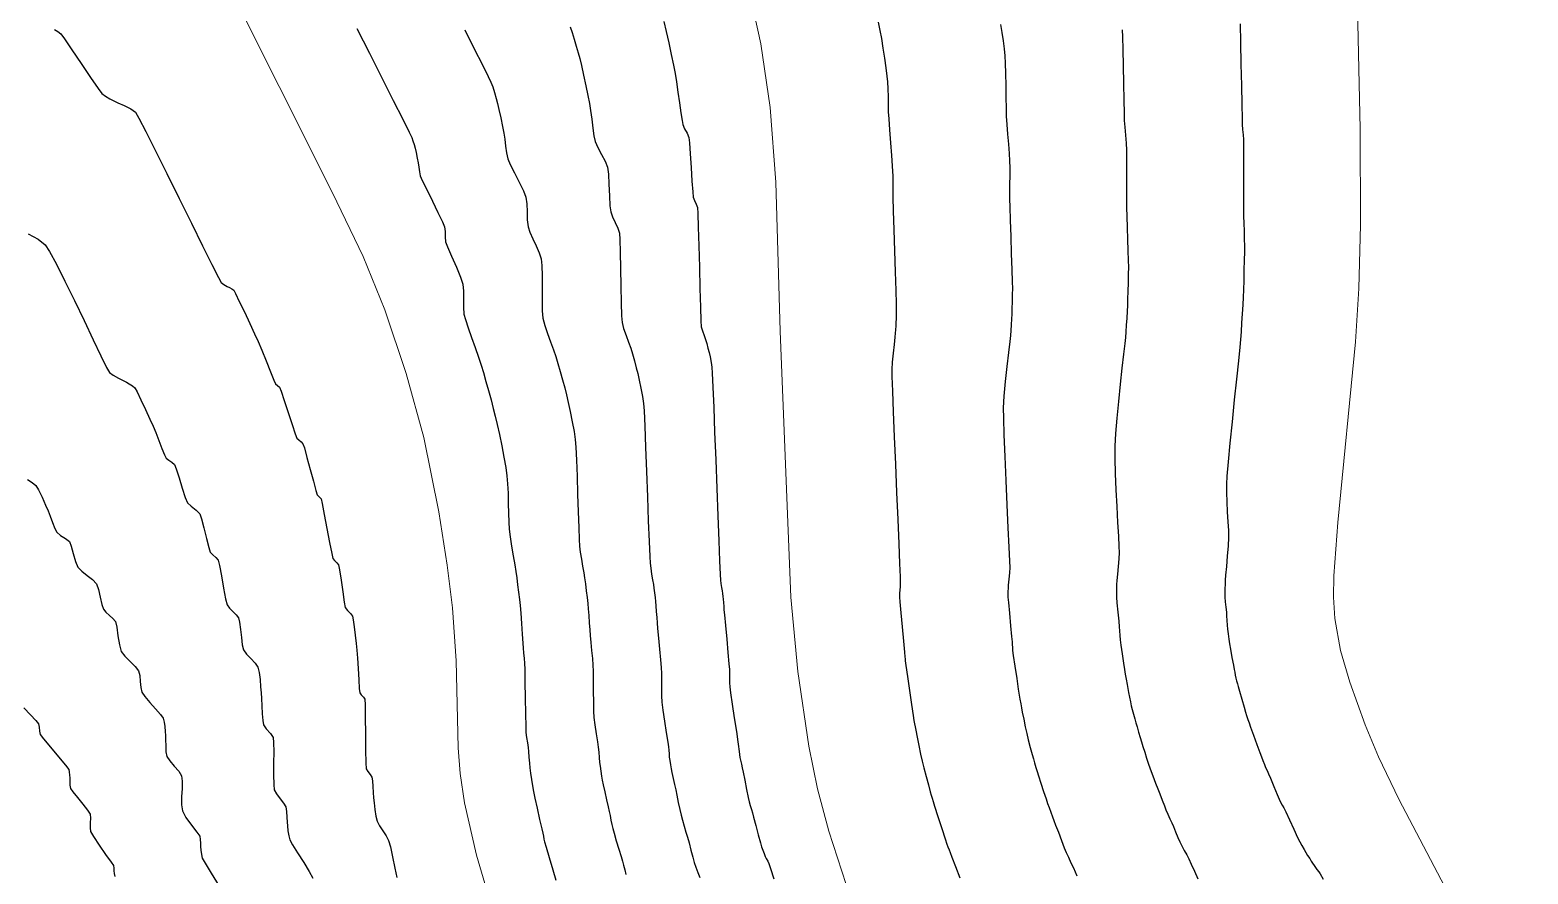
# Model space of a CAD drawing. Extents: x 27 to 849, y 0 to 853.
# Drawn here: x 368.1 to 456, y 181.9 to 231.5 of the extents above; entities that cross this region are included whole.
import ezdxf

# ---------------------------------------------------------------- set-up
doc = ezdxf.new("R2010")
doc.units = 0
doc.header["$LTSCALE"] = 2
doc.layers.add('Curva 1 m', color=5, linetype='Continuous')
doc.layers.add('Curva Mestra', color=1, linetype='Continuous')

msp = doc.modelspace()

# ---------------------------------------------------------------- linework, layer by layer
at = {"layer": 'Curva 1 m', "linetype": 'Continuous', "lineweight": -3}
for points, elevation in [([(369.494, 231.532), (369.705, 231.401), (369.876, 231.271), (370.087, 230.977), (370.522, 230.338), (371.069, 229.525), (371.619, 228.71), (372.061, 228.065), (372.284, 227.763), (372.493, 227.612), (372.754, 227.465), (372.986, 227.339), (373.229, 227.225), (373.597, 227.059), (373.977, 226.864), (374.256, 226.663), (374.456, 226.322), (374.867, 225.533), (375.434, 224.408), (376.105, 223.061), (376.825, 221.605), (377.541, 220.154), (378.198, 218.82), (378.742, 217.719), (379.121, 216.961), (379.279, 216.663), (379.44, 216.549), (379.645, 216.442), (379.778, 216.375), (379.908, 216.298), (380.026, 216.211), (380.127, 216.016), (380.352, 215.556), (380.648, 214.938), (380.965, 214.269), (381.25, 213.658), (381.454, 213.211), (381.667, 212.704), (381.926, 212.063), (382.18, 211.426), (382.379, 210.929), (382.474, 210.711), (382.597, 210.619), (382.719, 210.526), (382.804, 210.291), (382.985, 209.745), (383.215, 209.043), (383.447, 208.337), (383.634, 207.78), (383.73, 207.526), (383.839, 207.419), (383.983, 207.31), (384.09, 207.203), (384.171, 206.949), (384.325, 206.395), (384.513, 205.691), (384.7, 204.991), (384.847, 204.444), (384.919, 204.203), (385.037, 204.082), (385.153, 203.961), (385.214, 203.684), (385.337, 203.046), (385.492, 202.227), (385.648, 201.404), (385.776, 200.756), (385.845, 200.461), (385.946, 200.336), (386.083, 200.204), (386.182, 200.079), (386.238, 199.788), (386.324, 199.192), (386.423, 198.492), (386.513, 197.887), (386.575, 197.579), (386.7, 197.412), (386.871, 197.234), (386.995, 197.067), (387.042, 196.851), (387.098, 196.45), (387.156, 195.957), (387.209, 195.465), (387.249, 195.067), (387.284, 194.613), (387.323, 193.989), (387.362, 193.342), (387.398, 192.819), (387.428, 192.567), (387.513, 192.444), (387.633, 192.313), (387.715, 192.19), (387.732, 191.858), (387.744, 191.114), (387.754, 190.161), (387.764, 189.206), (387.778, 188.452), (387.797, 188.107), (387.895, 187.944), (388.036, 187.769), (388.136, 187.607), (388.169, 187.402), (388.192, 187.072), (388.212, 186.709), (388.236, 186.409), (388.267, 186.103), (388.31, 185.718), (388.367, 185.331), (388.443, 185.023), (388.579, 184.756), (388.775, 184.46), (388.974, 184.164), (389.118, 183.898), (389.219, 183.534), (389.351, 182.937), (389.488, 182.277), (389.604, 181.723)], 29), ([(387.26, 231.59), (387.99, 230.141), (388.719, 228.695), (389.389, 227.366), (389.944, 226.264), (390.326, 225.501), (390.479, 225.19), (390.546, 224.994), (390.613, 224.766), (390.667, 224.565), (390.728, 224.307), (390.802, 223.968), (390.858, 223.69), (390.89, 223.45), (390.924, 223.175), (390.971, 222.94), (391.093, 222.667), (391.354, 222.127), (391.684, 221.452), (392.015, 220.774), (392.276, 220.226), (392.398, 219.94), (392.429, 219.664), (392.435, 219.342), (392.462, 219.065), (392.579, 218.762), (392.817, 218.217), (393.097, 217.574), (393.345, 216.976), (393.482, 216.565), (393.519, 216.166), (393.514, 215.692), (393.506, 215.217), (393.535, 214.815), (393.622, 214.49), (393.78, 214.011), (393.98, 213.442), (394.194, 212.844), (394.393, 212.281), (394.546, 211.815), (394.679, 211.374), (394.827, 210.864), (394.98, 210.32), (395.129, 209.775), (395.264, 209.262), (395.375, 208.815), (395.486, 208.333), (395.618, 207.732), (395.756, 207.072), (395.887, 206.41), (395.995, 205.805), (396.067, 205.315), (396.106, 204.844), (396.128, 204.287), (396.141, 203.694), (396.152, 203.114), (396.167, 202.597), (396.192, 202.19), (396.251, 201.724), (396.337, 201.174), (396.433, 200.607), (396.521, 200.09), (396.585, 199.69), (396.635, 199.329), (396.692, 198.91), (396.749, 198.472), (396.8, 198.052), (396.839, 197.69), (396.876, 197.247), (396.92, 196.646), (396.962, 196.017), (396.997, 195.488), (397.018, 195.19), (397.045, 194.911), (397.076, 194.594), (397.099, 194.315), (397.108, 193.948), (397.121, 193.205), (397.137, 192.274), (397.154, 191.342), (397.169, 190.599), (397.181, 190.232), (397.217, 189.953), (397.269, 189.635), (397.31, 189.357), (397.331, 189.115), (397.356, 188.789), (397.382, 188.447), (397.409, 188.159), (397.447, 187.86), (397.501, 187.484), (397.56, 187.1), (397.616, 186.773), (397.697, 186.39), (397.833, 185.789), (397.983, 185.134), (398.109, 184.589), (398.171, 184.318), (398.203, 184.159), (398.238, 183.977), (398.273, 183.818), (398.361, 183.514), (398.544, 182.898), (398.758, 182.178), (398.942, 181.562)], 31), ([(393.585, 231.507), (394.148, 230.397), (394.627, 229.449), (394.971, 228.763), (395.125, 228.44), (395.226, 228.156), (395.329, 227.82), (395.425, 227.482), (395.502, 227.19), (395.589, 226.83), (395.699, 226.338), (395.806, 225.834), (395.884, 225.44), (395.934, 225.092), (395.98, 224.684), (396.035, 224.28), (396.109, 223.94), (396.254, 223.602), (396.503, 223.111), (396.786, 222.564), (397.035, 222.058), (397.18, 221.69), (397.235, 221.292), (397.249, 220.817), (397.26, 220.341), (397.308, 219.94), (397.417, 219.622), (397.591, 219.235), (397.786, 218.82), (397.961, 218.416), (398.073, 218.065), (398.111, 217.668), (398.125, 217.064), (398.126, 216.351), (398.127, 215.631), (398.14, 215.002), (398.179, 214.565), (398.283, 214.151), (398.441, 213.678), (398.623, 213.186), (398.799, 212.718), (398.937, 212.315), (399.058, 211.911), (399.193, 211.44), (399.331, 210.947), (399.457, 210.474), (399.559, 210.065), (399.66, 209.627), (399.779, 209.083), (399.9, 208.495), (400.006, 207.926), (400.078, 207.44), (400.11, 206.989), (400.145, 206.236), (400.18, 205.285), (400.215, 204.239), (400.249, 203.202), (400.279, 202.279), (400.306, 201.574), (400.327, 201.19), (400.372, 200.84), (400.436, 200.428), (400.508, 200.002), (400.574, 199.615), (400.622, 199.315), (400.67, 198.969), (400.724, 198.566), (400.774, 198.162), (400.813, 197.815), (400.839, 197.511), (400.866, 197.116), (400.895, 196.686), (400.922, 196.276), (400.947, 195.94), (400.985, 195.535), (401.032, 195.065), (401.077, 194.595), (401.108, 194.19), (401.119, 193.833), (401.127, 193.292), (401.134, 192.659), (401.142, 192.026), (401.154, 191.485), (401.17, 191.127), (401.223, 190.69), (401.303, 190.166), (401.381, 189.686), (401.427, 189.377), (401.453, 189.091), (401.477, 188.765), (401.502, 188.479), (401.531, 188.255), (401.571, 187.973), (401.615, 187.685), (401.657, 187.44), (401.715, 187.168), (401.809, 186.75), (401.917, 186.282), (402.013, 185.866), (402.073, 185.599), (402.12, 185.367), (402.172, 185.098), (402.226, 184.829), (402.278, 184.599), (402.355, 184.323), (402.485, 183.885), (402.633, 183.393), (402.765, 182.954), (402.847, 182.678), (402.909, 182.447), (402.977, 182.177), (403.048, 181.908)], 32), ([(399.772, 231.69), (399.892, 231.358), (400.017, 230.967), (400.137, 230.554), (400.247, 230.157), (400.338, 229.815), (400.437, 229.405), (400.564, 228.844), (400.699, 228.226), (400.821, 227.643), (400.91, 227.19), (400.975, 226.767), (401.04, 226.261), (401.105, 225.741), (401.174, 225.277), (401.248, 224.94), (401.398, 224.588), (401.611, 224.191), (401.822, 223.793), (401.962, 223.44), (402.017, 223.039), (402.054, 222.434), (402.083, 221.767), (402.113, 221.18), (402.153, 220.815), (402.257, 220.522), (402.411, 220.19), (402.564, 219.858), (402.663, 219.565), (402.692, 219.187), (402.714, 218.444), (402.734, 217.482), (402.752, 216.445), (402.772, 215.475), (402.794, 214.717), (402.823, 214.315), (402.916, 213.963), (403.057, 213.56), (403.208, 213.159), (403.328, 212.815), (403.431, 212.47), (403.545, 212.067), (403.655, 211.664), (403.742, 211.315), (403.829, 210.938), (403.93, 210.465), (404.024, 209.98), (404.089, 209.565), (404.115, 209.13), (404.154, 208.231), (404.203, 207), (404.257, 205.572), (404.312, 204.082), (404.364, 202.665), (404.409, 201.454), (404.443, 200.584), (404.463, 200.19), (404.502, 199.891), (404.559, 199.539), (404.617, 199.2), (404.659, 198.94), (404.691, 198.709), (404.727, 198.44), (404.761, 198.171), (404.787, 197.94), (404.808, 197.679), (404.831, 197.339), (404.854, 196.988), (404.876, 196.69), (404.909, 196.341), (404.964, 195.778), (405.027, 195.128), (405.084, 194.514), (405.118, 194.065), (405.129, 193.696), (405.132, 193.268), (405.134, 192.819), (405.14, 192.391), (405.159, 192.023), (405.215, 191.558), (405.309, 190.911), (405.414, 190.235), (405.502, 189.68), (405.545, 189.398), (405.562, 189.208), (405.578, 188.99), (405.595, 188.799), (405.622, 188.59), (405.66, 188.332), (405.698, 188.107), (405.746, 187.884), (405.823, 187.547), (405.907, 187.183), (405.976, 186.879), (406.041, 186.555), (406.123, 186.135), (406.208, 185.713), (406.282, 185.379), (406.365, 185.082), (406.468, 184.738), (406.574, 184.395), (406.662, 184.099), (406.752, 183.762), (406.863, 183.333), (406.974, 182.911), (407.064, 182.599), (407.156, 182.332), (407.271, 182.02), (407.387, 181.72)], 33), ([(405.28, 232.002), (405.416, 231.41), (405.565, 230.735), (405.712, 230.051), (405.841, 229.428), (405.936, 228.94), (406.016, 228.456), (406.104, 227.856), (406.192, 227.22), (406.274, 226.634), (406.341, 226.18), (406.387, 225.94), (406.495, 225.699), (406.641, 225.431), (406.744, 225.19), (406.779, 224.87), (406.826, 224.227), (406.877, 223.426), (406.927, 222.627), (406.97, 221.995), (406.999, 221.69), (407.075, 221.489), (407.181, 221.265), (407.254, 221.065), (407.272, 220.723), (407.298, 219.927), (407.328, 218.828), (407.36, 217.577), (407.393, 216.324), (407.423, 215.221), (407.448, 214.418), (407.466, 214.065), (407.535, 213.823), (407.635, 213.552), (407.719, 213.315), (407.789, 213.077), (407.865, 212.805), (407.926, 212.565), (407.986, 212.301), (408.053, 211.977), (408.099, 211.69), (408.117, 211.35), (408.152, 210.528), (408.2, 209.333), (408.257, 207.872), (408.321, 206.251), (408.385, 204.578), (408.448, 202.961), (408.505, 201.506), (408.551, 200.321), (408.584, 199.513), (408.598, 199.19), (408.627, 198.983), (408.666, 198.749), (408.697, 198.565), (408.719, 198.406), (408.742, 198.224), (408.76, 198.065), (408.775, 197.88), (408.79, 197.646), (408.805, 197.44), (408.832, 197.142), (408.891, 196.519), (408.966, 195.729), (409.04, 194.931), (409.099, 194.282), (409.127, 193.94), (409.134, 193.704), (409.135, 193.429), (409.137, 193.155), (409.148, 192.919), (409.193, 192.571), (409.29, 191.907), (409.411, 191.095), (409.531, 190.298), (409.624, 189.684), (409.663, 189.419), (409.675, 189.269), (409.688, 189.12), (409.71, 188.954), (409.739, 188.773), (409.775, 188.61), (409.83, 188.371), (409.878, 188.159), (409.93, 187.905), (410.025, 187.434), (410.135, 186.891), (410.232, 186.418), (410.287, 186.159), (410.345, 185.955), (410.416, 185.723), (410.477, 185.519), (410.547, 185.26), (410.672, 184.784), (410.817, 184.239), (410.943, 183.768), (411.013, 183.519), (411.077, 183.335), (411.156, 183.127), (411.222, 182.966), (411.289, 182.83), (411.37, 182.677), (411.436, 182.54), (411.535, 182.245), (411.731, 181.64)], 34), ([(417.858, 231.957), (417.962, 231.461), (418.043, 230.995), (418.134, 230.434), (418.227, 229.839), (418.31, 229.271), (418.375, 228.791), (418.412, 228.461), (418.432, 228.052), (418.439, 227.576), (418.442, 227.099), (418.452, 226.69), (418.478, 226.288), (418.526, 225.64), (418.584, 224.875), (418.641, 224.126), (418.686, 223.52), (418.707, 223.19), (418.712, 222.93), (418.711, 222.628), (418.709, 222.325), (418.71, 222.065), (418.72, 221.686), (418.745, 220.873), (418.779, 219.771), (418.818, 218.527), (418.856, 217.289), (418.89, 216.201), (418.913, 215.411), (418.922, 215.065), (418.919, 214.819), (418.911, 214.539), (418.903, 214.315), (418.892, 214.116), (418.878, 213.889), (418.864, 213.69), (418.839, 213.46), (418.79, 213.033), (418.733, 212.51), (418.683, 211.988), (418.657, 211.565), (418.665, 211.15), (418.694, 210.282), (418.741, 209.064), (418.8, 207.6), (418.867, 205.991), (418.936, 204.341), (419.003, 202.752), (419.063, 201.327), (419.112, 200.169), (419.145, 199.381), (419.156, 199.065), (419.142, 198.84), (419.12, 198.587), (419.107, 198.44), (419.104, 198.315), (419.104, 198.19), (419.129, 197.917), (419.188, 197.271), (419.265, 196.44), (419.342, 195.608), (419.402, 194.963), (419.427, 194.69), (419.434, 194.565), (419.443, 194.44), (419.482, 194.17), (419.575, 193.533), (419.696, 192.709), (419.818, 191.881), (419.915, 191.23), (419.958, 190.94), (419.99, 190.752), (420.025, 190.565), (420.062, 190.369), (420.141, 189.97), (420.241, 189.469), (420.345, 188.966), (420.434, 188.565), (420.535, 188.163), (420.668, 187.661), (420.805, 187.16), (420.915, 186.761), (420.969, 186.565), (421.022, 186.377), (421.077, 186.19), (421.169, 185.905), (421.365, 185.306), (421.596, 184.599), (421.795, 183.992), (421.895, 183.69), (421.952, 183.53), (422.019, 183.349), (422.078, 183.19), (422.182, 182.918), (422.392, 182.369), (422.647, 181.707)], 36), ([(425.033, 231.827), (425.112, 231.356), (425.189, 230.862), (425.254, 230.39), (425.299, 229.982), (425.32, 229.559), (425.335, 228.951), (425.346, 228.247), (425.355, 227.535), (425.365, 226.903), (425.379, 226.44), (425.409, 225.956), (425.454, 225.386), (425.503, 224.796), (425.545, 224.251), (425.57, 223.815), (425.578, 223.409), (425.579, 222.937), (425.576, 222.443), (425.573, 221.972), (425.575, 221.565), (425.587, 221.106), (425.611, 220.332), (425.642, 219.373), (425.674, 218.36), (425.704, 217.426), (425.726, 216.7), (425.734, 216.315), (425.731, 215.959), (425.721, 215.54), (425.708, 215.134), (425.696, 214.815), (425.681, 214.526), (425.661, 214.19), (425.639, 213.854), (425.618, 213.565), (425.58, 213.213), (425.506, 212.567), (425.413, 211.741), (425.319, 210.847), (425.243, 210.001), (425.203, 209.315), (425.208, 208.706), (425.238, 207.713), (425.287, 206.454), (425.348, 205.048), (425.413, 203.613), (425.476, 202.267), (425.529, 201.127), (425.565, 200.312), (425.578, 199.94), (425.561, 199.623), (425.529, 199.24), (425.497, 198.894), (425.48, 198.69), (425.475, 198.531), (425.473, 198.349), (425.475, 198.19), (425.501, 197.879), (425.559, 197.247), (425.629, 196.508), (425.688, 195.876), (425.717, 195.565), (425.727, 195.406), (425.737, 195.224), (425.749, 195.065), (425.791, 194.76), (425.882, 194.141), (425.989, 193.412), (426.084, 192.777), (426.135, 192.44), (426.176, 192.201), (426.224, 191.928), (426.268, 191.69), (426.319, 191.427), (426.401, 191.014), (426.493, 190.564), (426.575, 190.19), (426.67, 189.816), (426.79, 189.366), (426.904, 188.953), (426.977, 188.69), (427.044, 188.451), (427.122, 188.178), (427.193, 187.94), (427.271, 187.694), (427.408, 187.271), (427.568, 186.783), (427.712, 186.344), (427.806, 186.065), (427.888, 185.833), (427.986, 185.564), (428.086, 185.295), (428.172, 185.065), (428.274, 184.797), (428.434, 184.378), (428.617, 183.905), (428.784, 183.476), (428.899, 183.19), (429.022, 182.914), (429.173, 182.588), (429.316, 182.282), (429.416, 182.065), (429.515, 181.826)], 37), ([(432.185, 231.502), (432.202, 231.106), (432.22, 230.355), (432.24, 229.39), (432.259, 228.35), (432.278, 227.377), (432.293, 226.61), (432.305, 226.19), (432.332, 225.785), (432.371, 225.315), (432.408, 224.845), (432.433, 224.44), (432.438, 224.09), (432.439, 223.557), (432.438, 222.914), (432.436, 222.236), (432.436, 221.595), (432.441, 221.065), (432.453, 220.535), (432.474, 219.891), (432.499, 219.203), (432.522, 218.539), (432.539, 217.97), (432.547, 217.565), (432.543, 217.149), (432.533, 216.658), (432.519, 216.15), (432.503, 215.683), (432.489, 215.315), (432.472, 214.976), (432.45, 214.583), (432.424, 214.171), (432.397, 213.778), (432.372, 213.44), (432.336, 213.091), (432.265, 212.467), (432.17, 211.642), (432.064, 210.688), (431.957, 209.681), (431.862, 208.692), (431.789, 207.795), (431.75, 207.065), (431.747, 206.34), (431.77, 205.458), (431.811, 204.489), (431.86, 203.504), (431.912, 202.574), (431.958, 201.769), (431.99, 201.159), (432, 200.815), (431.982, 200.447), (431.947, 199.996), (431.906, 199.542), (431.871, 199.164), (431.854, 198.94), (431.846, 198.701), (431.842, 198.429), (431.846, 198.19), (431.872, 197.86), (431.923, 197.315), (431.976, 196.769), (432.007, 196.44), (432.022, 196.201), (432.037, 195.928), (432.055, 195.69), (432.097, 195.375), (432.173, 194.853), (432.255, 194.312), (432.312, 193.94), (432.357, 193.675), (432.412, 193.365), (432.466, 193.061), (432.512, 192.815), (432.557, 192.583), (432.61, 192.314), (432.666, 192.045), (432.717, 191.815), (432.775, 191.584), (432.847, 191.315), (432.921, 191.046), (432.985, 190.815), (433.053, 190.569), (433.14, 190.265), (433.229, 189.954), (433.308, 189.69), (433.395, 189.415), (433.504, 189.077), (433.618, 188.733), (433.717, 188.44), (433.834, 188.113), (433.987, 187.691), (434.143, 187.269), (434.266, 186.94), (434.383, 186.632), (434.524, 186.265), (434.657, 185.924), (434.751, 185.69), (434.859, 185.45), (434.986, 185.179), (435.095, 184.94), (435.188, 184.717), (435.316, 184.404), (435.451, 184.077), (435.566, 183.815), (435.684, 183.582), (435.827, 183.314), (435.971, 183.047), (436.092, 182.815), (436.234, 182.515), (436.428, 182.092), (436.631, 181.655)], 38), ([(439.102, 231.865), (439.127, 230.755), (439.154, 229.494), (439.181, 228.231), (439.204, 227.117), (439.222, 226.303), (439.232, 225.94), (439.251, 225.661), (439.277, 225.344), (439.295, 225.065), (439.298, 224.767), (439.3, 224.152), (439.301, 223.343), (439.301, 222.458), (439.302, 221.62), (439.303, 220.949), (439.306, 220.565), (439.317, 220.16), (439.335, 219.69), (439.351, 219.219), (439.359, 218.815), (439.356, 218.477), (439.346, 217.978), (439.332, 217.39), (439.315, 216.785), (439.298, 216.236), (439.282, 215.815), (439.259, 215.363), (439.23, 214.838), (439.195, 214.29), (439.16, 213.766), (439.126, 213.315), (439.085, 212.876), (439.003, 212.07), (438.893, 211), (438.766, 209.77), (438.635, 208.482), (438.511, 207.24), (438.405, 206.146), (438.33, 205.303), (438.297, 204.815), (438.299, 204.341), (438.321, 203.784), (438.355, 203.191), (438.389, 202.612), (438.415, 202.095), (438.421, 201.69), (438.398, 201.199), (438.351, 200.598), (438.297, 199.993), (438.25, 199.488), (438.227, 199.19), (438.219, 198.954), (438.214, 198.678), (438.212, 198.407), (438.216, 198.19), (438.237, 197.911), (438.27, 197.594), (438.297, 197.315), (438.311, 197.093), (438.326, 196.815), (438.343, 196.537), (438.361, 196.315), (438.397, 196.036), (438.445, 195.718), (438.49, 195.44), (438.544, 195.126), (438.628, 194.653), (438.709, 194.198), (438.756, 193.94), (438.787, 193.78), (438.824, 193.599), (438.859, 193.44), (438.899, 193.281), (438.948, 193.099), (438.992, 192.94), (439.068, 192.673), (439.203, 192.203), (439.34, 191.726), (439.424, 191.44), (439.487, 191.24), (439.561, 191.013), (439.628, 190.815), (439.72, 190.559), (439.892, 190.088), (440.092, 189.543), (440.265, 189.071), (440.36, 188.815), (440.441, 188.601), (440.535, 188.36), (440.602, 188.19), (440.688, 188.002), (440.775, 187.815), (440.882, 187.557), (441.081, 187.078), (441.284, 186.592), (441.403, 186.315), (441.485, 186.155), (441.582, 185.974), (441.666, 185.815), (441.781, 185.572), (442, 185.102), (442.256, 184.554), (442.48, 184.075), (442.606, 183.815), (442.722, 183.607), (442.859, 183.374), (442.969, 183.19), (443.071, 183.023), (443.189, 182.835), (443.281, 182.69), (443.36, 182.57), (443.451, 182.433), (443.532, 182.315), (443.619, 182.197), (443.72, 182.062), (443.805, 181.94), (443.972, 181.626)], 39), ([(367.954, 219.525), (368.535, 219.206), (368.959, 218.885), (369.216, 218.497), (369.617, 217.753), (370.117, 216.756), (370.673, 215.613), (371.24, 214.429), (371.773, 213.309), (372.228, 212.358), (372.56, 211.681), (372.726, 211.385), (372.948, 211.217), (373.251, 211.049), (373.541, 210.905), (373.725, 210.81), (373.891, 210.713), (374.078, 210.599), (374.221, 210.481), (374.35, 210.25), (374.578, 209.781), (374.849, 209.203), (375.106, 208.644), (375.291, 208.231), (375.445, 207.859), (375.627, 207.394), (375.808, 206.928), (375.961, 206.552), (376.057, 206.356), (376.206, 206.233), (376.4, 206.111), (376.547, 205.987), (376.648, 205.725), (376.814, 205.2), (377.005, 204.583), (377.182, 204.039), (377.305, 203.737), (377.524, 203.524), (377.811, 203.305), (378.025, 203.09), (378.132, 202.79), (378.276, 202.251), (378.428, 201.637), (378.562, 201.112), (378.647, 200.84), (378.789, 200.682), (378.977, 200.517), (379.114, 200.357), (379.187, 200.048), (379.298, 199.435), (379.423, 198.714), (379.542, 198.081), (379.633, 197.732), (379.772, 197.547), (379.972, 197.35), (380.172, 197.153), (380.308, 196.967), (380.368, 196.711), (380.419, 196.294), (380.471, 195.818), (380.529, 195.384), (380.602, 195.092), (380.773, 194.845), (381.024, 194.581), (381.274, 194.317), (381.442, 194.07), (381.523, 193.76), (381.573, 193.353), (381.605, 192.929), (381.633, 192.57), (381.654, 192.242), (381.673, 191.802), (381.694, 191.337), (381.724, 190.938), (381.767, 190.695), (381.936, 190.449), (382.176, 190.186), (382.341, 189.94), (382.367, 189.655), (382.372, 189.111), (382.367, 188.434), (382.363, 187.752), (382.371, 187.191), (382.403, 186.878), (382.537, 186.628), (382.748, 186.349), (382.955, 186.085), (383.081, 185.877), (383.128, 185.6), (383.141, 185.269), (383.155, 184.979), (383.178, 184.752), (383.208, 184.467), (383.251, 184.178), (383.31, 183.94), (383.469, 183.651), (383.772, 183.169), (384.132, 182.607), (384.458, 182.076), (384.661, 181.69)], 28), ([(367.921, 205.1), (368.201, 204.929), (368.415, 204.752), (368.569, 204.491), (368.774, 204.06), (368.977, 203.601), (369.129, 203.252), (369.25, 202.944), (369.384, 202.574), (369.519, 202.23), (369.639, 202.002), (369.863, 201.817), (370.155, 201.635), (370.374, 201.448), (370.482, 201.178), (370.601, 200.744), (370.733, 200.288), (370.88, 199.948), (371.108, 199.709), (371.424, 199.464), (371.738, 199.219), (371.96, 198.978), (372.089, 198.643), (372.192, 198.195), (372.283, 197.764), (372.375, 197.478), (372.522, 197.302), (372.729, 197.117), (372.934, 196.931), (373.075, 196.753), (373.155, 196.433), (373.228, 195.925), (373.31, 195.393), (373.421, 195.003), (373.634, 194.716), (373.941, 194.407), (374.242, 194.109), (374.434, 193.856), (374.504, 193.579), (374.533, 193.232), (374.562, 192.885), (374.63, 192.606), (374.802, 192.355), (375.101, 192.006), (375.44, 191.629), (375.732, 191.294), (375.889, 191.072), (375.949, 190.853), (375.981, 190.583), (376, 190.308), (376.017, 190.072), (376.026, 189.806), (376.029, 189.459), (376.048, 189.106), (376.106, 188.822), (376.272, 188.567), (376.535, 188.271), (376.799, 187.969), (376.967, 187.69), (377.004, 187.39), (376.993, 186.952), (376.967, 186.46), (376.962, 185.998), (377.008, 185.649), (377.219, 185.249), (377.55, 184.788), (377.864, 184.382), (378.025, 184.148), (378.057, 183.963), (378.065, 183.743), (378.075, 183.549), (378.096, 183.337), (378.128, 183.077), (378.178, 182.857), (378.341, 182.568), (378.703, 181.973), (379.168, 181.22)], 27), ([(367.709, 191.689), (368.084, 191.287), (368.402, 190.94), (368.559, 190.744), (368.601, 190.55), (368.618, 190.315), (368.657, 190.119), (368.853, 189.861), (369.263, 189.37), (369.743, 188.803), (370.149, 188.318), (370.337, 188.074), (370.373, 187.922), (370.389, 187.737), (370.4, 187.574), (370.405, 187.386), (370.411, 187.148), (370.445, 186.949), (370.578, 186.758), (370.849, 186.424), (371.169, 186.034), (371.447, 185.677), (371.593, 185.441), (371.621, 185.213), (371.606, 184.932), (371.589, 184.65), (371.614, 184.42), (371.783, 184.123), (372.119, 183.627), (372.505, 183.08), (372.827, 182.629), (372.969, 182.419), (372.987, 182.272), (372.994, 182.12), (373.012, 181.952), (373.046, 181.773)], 26)]:
    msp.add_lwpolyline(points, dxfattribs=dict(at, elevation=elevation))
at = {"layer": 'Curva Mestra', "lineweight": 0}
for points, elevation in [([(410.008, 235.065), (410.962, 230.69), (411.526, 226.94), (411.845, 222.565), (412.11, 213.815), (412.734, 198.19), (413.137, 193.815), (413.781, 189.44), (414.292, 186.94), (414.961, 184.44), (415.984, 181.315)], 35), ([(379.553, 234.44), (385.832, 221.94), (387.616, 218.19), (388.892, 215.065), (390.155, 211.315), (391.191, 207.565), (392.056, 203.19), (392.547, 200.065), (392.866, 197.565), (393.089, 194.44), (393.192, 189.336), (393.316, 187.838), (393.575, 186.107), (394.268, 183.038), (395.217, 179.837)], 30), ([(445.958, 234.544), (446.158, 225.69), (446.171, 220.065), (446.075, 216.315), (445.88, 213.19), (444.843, 202.565), (444.6, 199.44), (444.587, 198.19), (444.667, 196.94), (445, 195.065), (445.539, 193.19), (446.454, 190.69), (447.239, 188.815), (448.415, 186.315), (454.008, 175.69), (457.047, 170.148)], 40)]:
    msp.add_lwpolyline(points, dxfattribs=dict(at, elevation=elevation)).dxf.unprotected_set("ltscale", 0)

doc.saveas('drawing.dxf')
